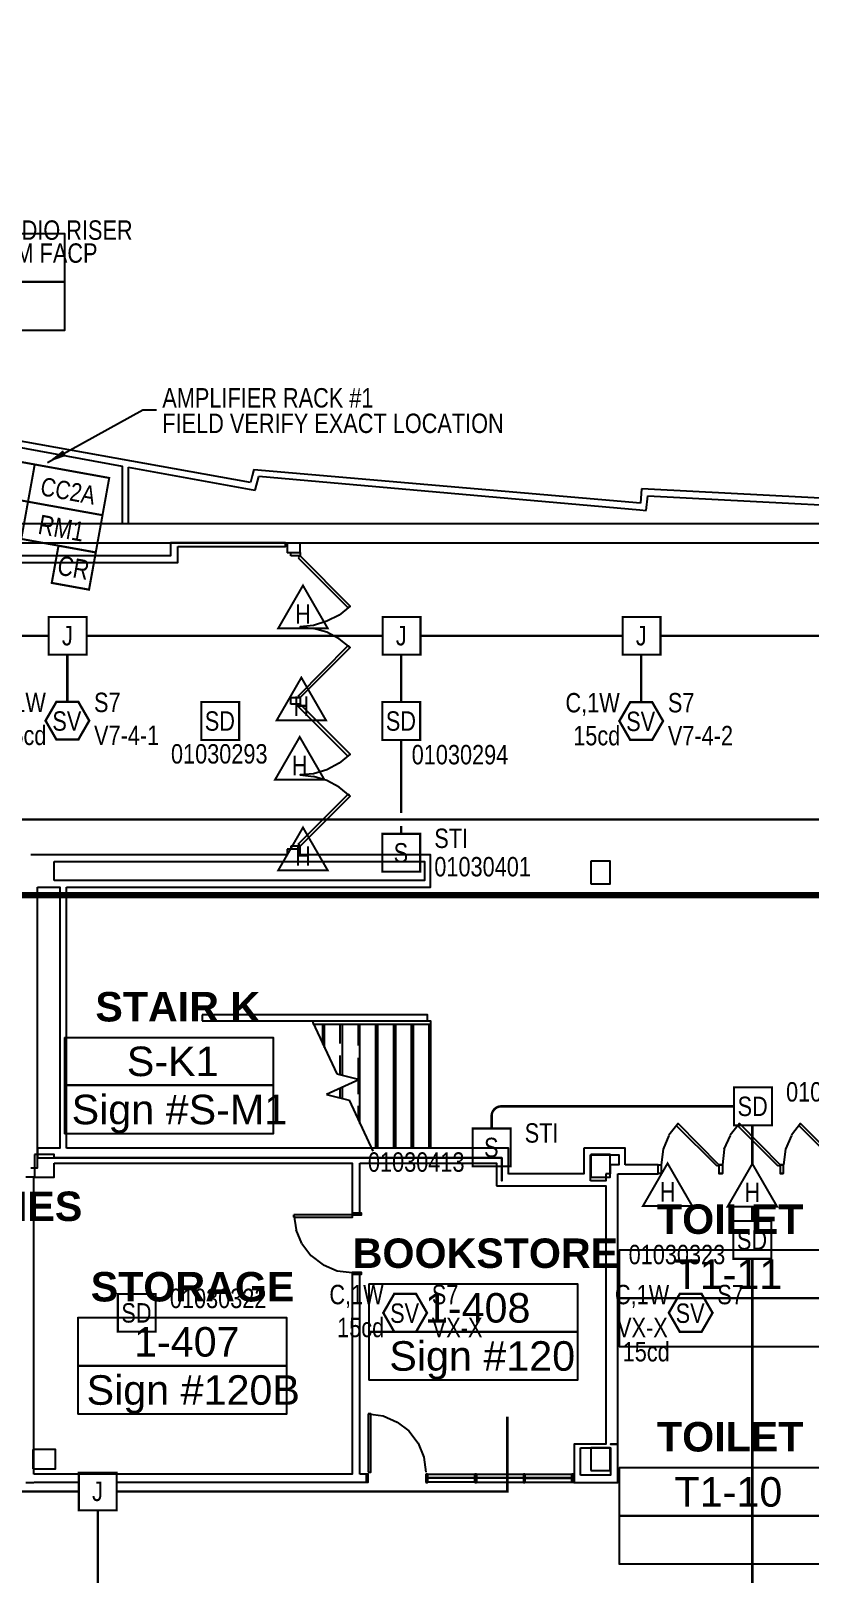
# Model space of a CAD drawing. Header units: inches. Extents: x 8199 to 15931, y 7617 to 15423.
# Drawn here: x 13561 to 14042, y 10409 to 11363 of the extents above; entities that cross this region are included whole.
import ezdxf
from ezdxf.enums import TextEntityAlignment as Align

# ---------------------------------------------------------------- set-up
doc = ezdxf.new("R2010")
doc.units = ezdxf.units.IN
doc.header["$LTSCALE"] = 0.25
doc.header["$MEASUREMENT"] = 0
for name, color, linetype in [('BACKGROUND', 8, 'Continuous'), ('CL-TEXT', 3, 'Continuous'), ('CONDUIT', 6, 'Continuous'), ('DOOR HOLDER', 1, 'Continuous'), ('JUNCTION BOX', 1, 'Continuous'), ('MONITOR MODULE', 1, 'Continuous'), ('PULL STATION', 1, 'Continuous'), ('RELAY MODULES', 1, 'Continuous'), ('SIGNAL MODULE', 1, 'Continuous'), ('SMOKE DETECTOR', 1, 'Continuous'), ('SPEAKER STROBE', 1, 'Continuous')]:
    doc.layers.add(name, color=color, linetype=linetype)
doc.styles.add('Arial', font='arial.ttf', dxfattribs={"width": 0.8})
doc.styles.add('PDF Arial', font='arial.ttf')
doc.styles.add('PDF Arial Bold', font='arialbd.ttf')
doc.dimstyles.get("Standard").update_dxf_attribs({"dimtxt": 0.18, "dimasz": 0.18, "dimexe": 0.18, "dimexo": 0.0625, "dimgap": 0.09, "dimtad": 0, "dimtih": 1, "dimtoh": 1, "dimdec": 4, "dimzin": 0, "dimdsep": 46, "dimtxsty": 'Standard', "dimcen": 0.09, "dimadec": 0, "dimazin": 0, "dimtfac": 1, "dimtdec": 4, "dimtofl": 0, "dimtmove": 0, "dimatfit": 3, "dimfxl": 1, "dimtolj": 1, "dimtzin": 0, "dimarcsym": 0})

# ---------------------------------------------------------------- blocks, each defined once
blk = doc.blocks.new('150X-AQN5')
at = {"layer": 'DOOR HOLDER', "const_width": 1.25}
blk.add_lwpolyline([(15.26, -8.81), (0, 17.63), (-15.26, -8.81)], close=True, dxfattribs=at)
at = {"layer": 'DOOR HOLDER', "style": 'Arial', "width": 0.8}
blk.add_text('H', height=12, dxfattribs=at).set_placement((0, 0), align=Align.MIDDLE)
blk.add_attdef('SUBSCRIPT', text='', height=12, dxfattribs=at).set_placement((11.35, 10.49), align=Align.MIDDLE_LEFT)
blk = doc.blocks.new('SIGA-278')
at = {"layer": 'PULL STATION', "const_width": 1.3}
blk.add_lwpolyline([(-11.5, -11.68), (-11.5, 11.7), (11.89, 11.7), (11.89, -11.68)], close=True, dxfattribs=at)
at = {"layer": 'PULL STATION', "style": 'Arial', "width": 0.8}
blk.add_text('S', height=12, dxfattribs=at).set_placement((0, 0), align=Align.MIDDLE)
for tag, p in [('ADDRESS', (20.64, 8.96)), ('ZONE', (20.64, -8.58))]:
    blk.add_attdef(tag, text='', height=12, dxfattribs=at).set_placement(p, align=Align.MIDDLE_LEFT)
blk.add_attdef('SUBSCRIPT', text='', height=12, dxfattribs=at).set_placement((-16.56, -9.02), align=Align.MIDDLE_RIGHT)
blk = doc.blocks.new('SIGA-CR')
at = {"layer": 'RELAY MODULES', "const_width": 1.3}
blk.add_lwpolyline([(-11.5, -11.68), (-11.5, 11.7), (11.89, 11.7), (11.89, -11.68)], close=True, dxfattribs=at)
at = {"layer": 'RELAY MODULES', "style": 'Arial', "width": 0.8}
blk.add_text('CR', height=12, dxfattribs=at).set_placement((0, 0), align=Align.MIDDLE)
for tag, p in [('ADDRESS', (20.64, 8.96)), ('ZONE', (20.64, -8.58))]:
    blk.add_attdef(tag, text='', height=12, dxfattribs=at).set_placement(p, align=Align.MIDDLE_LEFT)
blk.add_attdef('SUBSCRIPT', text='', height=12, dxfattribs=at).set_placement((-16.56, -9.02), align=Align.MIDDLE_RIGHT)
blk = doc.blocks.new('SIGA-RM1')
at = {"layer": 'MONITOR MODULE', "const_width": 1.25}
blk.add_lwpolyline([(-23.19, 12.37), (23.58, 12.37), (23.58, -11.01), (-23.19, -11.01)], close=True, dxfattribs=at)
at = {"layer": 'MONITOR MODULE', "style": 'Arial', "width": 0.8}
blk.add_text('RM1', height=12, dxfattribs=at).set_placement((0, 0), align=Align.MIDDLE)
blk = doc.blocks.new('SIGA-CC2A')
at = {"layer": 'SIGNAL MODULE', "const_width": 1.25}
blk.add_lwpolyline([(-23.38, 11.69), (23.38, 11.69), (23.38, -11.69), (-23.38, -11.69)], close=True, dxfattribs=at)
at = {"layer": 'SIGNAL MODULE', "style": 'Arial', "width": 0.8}
blk.add_text('CC2A', height=11.4, dxfattribs=at).set_placement((-0.2, -0.68), align=Align.MIDDLE)
blk.add_attdef('ADDRESS', text='', height=12, dxfattribs=at).set_placement((29.3, 9.49), align=Align.MIDDLE_LEFT)
blk = doc.blocks.new('GC-S7VM')
at = {"layer": 'SPEAKER STROBE', "const_width": 1.46}
blk.add_lwpolyline([(13.83, 0.21), (7.08, 11.9), (-6.42, 11.9), (-13.17, 0.21), (-6.42, -11.49), (7.08, -11.49)], close=True, dxfattribs=at)
at = {"layer": 'SPEAKER STROBE', "style": 'Arial', "width": 0.8}
blk.add_text('SV', height=12, dxfattribs=at).set_placement((0, 0), align=Align.MIDDLE)
for tag, p in [('C', (-12.95, 11.52)), ('CANDELA', (-12.62, -8.82)), ('1/2W', (-12.62, -29.16))]:
    blk.add_attdef(tag, text='', height=12, dxfattribs=at).set_placement(p, align=Align.MIDDLE_RIGHT)
for tag, p in [('Speaker_Circuit', (16.8, 11.52)), ('Visual_Circuit', (16.8, -8.82))]:
    blk.add_attdef(tag, text='', height=12, dxfattribs=at).set_placement(p, align=Align.MIDDLE_LEFT)
blk = doc.blocks.new('SIGA-PD')
at = {"layer": 'SMOKE DETECTOR', "const_width": 1.3}
blk.add_lwpolyline([(-11.5, -11.68), (-11.5, 11.7), (11.89, 11.7), (11.89, -11.68)], close=True, dxfattribs=at)
at = {"layer": 'SMOKE DETECTOR', "style": 'Arial', "width": 0.8}
blk.add_text('SD', height=12, dxfattribs=at).set_placement((0, 0), align=Align.MIDDLE)
for tag, p in [('ADDRESS', (20.64, 8.96)), ('ZONE', (20.64, -8.58))]:
    blk.add_attdef(tag, text='', height=12, dxfattribs=at).set_placement(p, align=Align.MIDDLE_LEFT)
blk.add_attdef('SUBSCRIPT', text='', height=12, dxfattribs=at).set_placement((-16.56, -9.02), align=Align.MIDDLE_RIGHT)
blk = doc.blocks.new('JUNCTION BOX')
at = {"const_width": 1.3}
blk.add_lwpolyline([(-11.5, -11.68), (-11.5, 11.7), (11.89, 11.7), (11.89, -11.68)], close=True, dxfattribs=at)
at = {"style": 'Arial', "width": 0.8}
blk.add_text('J', height=12, dxfattribs=at).set_placement((0, 0), align=Align.MIDDLE)
blk.add_attdef('SUBSCRIPT', text='', height=12, dxfattribs=at).set_placement((-16.56, -9.02), align=Align.MIDDLE_RIGHT)

msp = doc.modelspace()

# ---------------------------------------------------------------- linework, layer by layer
at = {"lineweight": 0, "const_width": 4}
msp.add_lwpolyline([(12922.58, 10828.67), (14790, 10828.67)], dxfattribs=at)
at = {"layer": 'BACKGROUND', "ltscale": 5.256624}
msp.add_lwpolyline([(14125.53, 11058.15), (14125.53, 12087.18), (14125.53, 11058.15), (13244.93, 11058.13)], dxfattribs=at)
at = {"layer": 'BACKGROUND'}
for points in [[(13452.66, 11237.48), (13581.67, 11237.48), (13581.67, 11207.55), (13452.66, 11207.55), (13581.67, 11207.55), (13581.67, 11177.58), (13452.66, 11177.58)], [(13696.69, 11083.61), (13510.95, 11117.07)], [(13514.11, 11112.61), (13617.35, 11093.8), (13617.35, 11058.14)], [(13621.16, 11093.17), (13695.71, 11079.46)], [(13621.19, 11058.15), (13621.19, 11093.17)], [(13698.62, 11091.61), (13697.67, 11087.78)], [(13937.54, 11070.89), (13698.62, 11091.57)], [(13697.63, 11087.77), (13696.68, 11083.63)], [(13699.54, 11078.83), (13701.78, 11087.43)], [(13701.79, 11087.47), (13937.23, 11066.74)], [(13695.73, 11079.48), (13699.55, 11078.85)], [(13938.16, 11079.79), (13937.54, 11070.87)], [(13942.32, 11079.47), (13938.19, 11079.8)], [(13941.06, 11066.44), (13942.01, 11075.33)], [(13941.98, 11075.32), (14139.49, 11065.13), (14139.49, 11058.12)], [(14139.49, 11074.05), (14139.49, 11069.27), (13942.28, 11079.47)], [(13937.18, 11066.74), (13941.02, 11066.41)], [(13647.31, 11046.35), (13647.31, 11044.13), (13647.31, 11038.39), (13264.05, 11038.39)], [(13651.78, 11044.1), (13718.35, 11044.1), (13718.35, 11046.35), (13647.31, 11046.35)], [(13647.32, 11034.24), (13651.78, 11034.24), (13651.78, 11044.12)], [(13719.28, 11046.32), (13719.28, 11040.26)], [(13719.31, 11040.31), (13727.28, 11040.31), (13727.28, 11046.33)], [(13264.05, 11034.25), (13647.31, 11034.25)], [(13721.52, 11038.36), (13721.52, 11040.29)], [(13727.28, 11040.31), (13727.28, 11038.4), (13721.53, 11038.4)], [(13725.98, 11037.09), (13756.88, 11006.19)], [(13727.28, 11038.4), (13726.01, 11037.1)], [(13756.9, 11006.2), (13758.18, 11007.16), (13727.27, 11038.39)], [(13758.18, 11007.16), (13751.48, 11001.73)], [(13735.54, 10995.37), (13727.24, 10994.42), (13735.54, 10993.47)], [(13743.85, 10997.92), (13735.57, 10995.38)], [(13751.48, 11001.74), (13743.83, 10997.91)], [(13743.85, 10991.24), (13735.57, 10993.47)], [(13751.48, 10987.08), (13743.83, 10991.22)], [(13758.18, 10981.67), (13751.48, 10987.09)], [(13725.98, 10951.72), (13756.88, 10982.94)], [(13756.9, 10982.94), (13758.18, 10981.67), (13727.27, 10950.76)], [(13721.52, 10946.6), (13721.52, 10948.54), (13721.52, 10950.76)], [(13721.53, 10950.78), (13727.28, 10950.78), (13727.28, 10948.56), (13727.28, 10946.62), (13721.53, 10946.62)], [(13727.28, 10950.78), (13726.01, 10951.73)], [(13727.28, 10946.62), (13726.01, 10945.35)], [(13756.9, 10914.46), (13758.18, 10915.73), (13727.27, 10946.64)], [(13725.98, 10945.34), (13756.88, 10914.43)], [(13751.48, 10910.31), (13743.83, 10906.17)], [(13758.18, 10915.73), (13751.48, 10910.31)], [(13735.54, 10903.6), (13727.24, 10902.97), (13735.54, 10902.01)], [(13743.85, 10906.16), (13735.57, 10903.62)], [(13743.85, 10899.48), (13735.57, 10902.02)], [(13751.48, 10895.34), (13743.83, 10899.48)], [(13725.98, 10860.28), (13756.88, 10891.18)], [(13756.9, 10891.2), (13758.18, 10889.93), (13727.27, 10859.02)], [(13758.18, 10889.93), (13751.48, 10895.35)], [(13719.28, 10857.09), (13719.28, 10853.59), (13560.94, 10853.59)], [(13727.28, 10853.61), (13727.28, 10857.11), (13719.31, 10857.11)], [(13721.52, 10859), (13721.52, 10857.09)], [(13727.28, 10857.11), (13727.28, 10859.02), (13721.53, 10859.02)], [(13727.28, 10859.02), (13726.01, 10860.3)], [(13804.05, 10833.53), (13807.87, 10833.53), (13807.87, 10849.46), (13807.87, 10853.6), (13727.29, 10853.6)], [(13575.28, 10837.67), (13575.28, 10849.44)], [(13575.29, 10849.45), (13804.03, 10849.45), (13804.03, 10837.66), (13575.29, 10837.66)], [(13906.94, 10835.76), (13918.74, 10835.76), (13918.74, 10849.78), (13906.94, 10849.78)], [(13906.96, 10849.78), (13906.96, 10835.76)], [(13560.96, 10660.22), (13565.11, 10660.22), (13565.11, 10833.54)], [(13565.11, 10833.52), (13578.81, 10833.52), (13578.81, 10672.33), (13565.11, 10672.33)], [(13582.93, 10833.52), (13804.03, 10833.52)], [(13582.97, 10672.34), (13582.97, 10833.53)], [(13666.73, 10754.84), (13666.73, 10751.01)], [(13666.74, 10751.01), (13805.95, 10751.01), (13805.95, 10754.84), (13666.74, 10754.84)], [(13735.21, 10750.05), (13749.87, 10718.19)], [(13735.22, 10751.02), (13807.87, 10751.02), (13807.87, 10748.79), (13735.54, 10748.79)], [(13735.22, 10750.05), (13735.54, 10748.78)], [(13735.23, 10751.01), (13735.23, 10750.06)], [(13735.23, 10750.06), (13735.23, 10750.06)], [(13741.3, 10736.69), (13741.3, 10748.8)], [(13742.24, 10734.45), (13742.24, 10748.78)], [(13752.1, 10736.99), (13752.1, 10748.78)], [(13753.4, 10717.57), (13753.4, 10748.79)], [(13763.27, 10735.72), (13763.27, 10748.78)], [(13764.25, 10687.63), (13764.25, 10748.81)], [(13775.06, 10748.79), (13775.06, 10672.33), (13771.22, 10672.33)], [(13786.22, 10748.79), (13786.22, 10672.33), (13775.07, 10672.33)], [(13797.02, 10748.78), (13797.02, 10672.32), (13786.17, 10672.32)], [(13807.87, 10750.06), (13807.87, 10672.33), (13797.04, 10672.33)], [(13581.67, 10740.82), (13581.67, 10711.19), (13581.67, 10681.24)], [(13581.69, 10740.83), (13710.72, 10740.83), (13710.72, 10711.2), (13581.69, 10711.2), (13710.72, 10711.2), (13710.72, 10681.25), (13581.69, 10681.25)], [(13752.1, 10717.55), (13752.1, 10729.66)], [(13763.27, 10715.02), (13763.27, 10728.08)], [(13749.87, 10718.19), (13763.89, 10714.69), (13743.49, 10705.45)], [(13752.1, 10703.22), (13752.1, 10709.27)], [(13753.4, 10702.92), (13753.4, 10709.92)], [(13763.27, 10705.78), (13763.27, 10714.38)], [(13743.55, 10705.47), (13757.56, 10701.97)], [(13757.56, 10701.96), (13772.2, 10670.42)], [(13763.27, 10689.85), (13763.27, 10698.45)], [(13955.04, 10680.28), (13951.52, 10671.68)], [(13959.52, 10686.35), (13960.81, 10687.63), (13955.08, 10680.3)], [(13985.01, 10661.18), (13959.51, 10686.34)], [(13960.77, 10687.61), (13985.94, 10662.12), (13985.94, 10656.71)], [(13992.95, 10680.28), (13989.11, 10671.68)], [(13997.42, 10686.35), (13998.71, 10687.62), (13992.99, 10680.3)], [(14022.6, 10661.18), (13997.43, 10686.35)], [(13998.72, 10687.63), (14023.9, 10662.15), (14023.9, 10656.73)], [(14030.86, 10680.28), (14027.04, 10671.68)], [(14035.35, 10686.35), (14036.31, 10687.63), (14030.89, 10680.3)], [(14060.51, 10661.18), (14035.33, 10686.34)], [(14036.32, 10687.63), (14061.81, 10662.15), (14061.81, 10656.73)], [(13565.11, 10672.33), (13565.11, 10666.27)], [(13855.96, 10656.39), (13855.96, 10666.26), (13855.96, 10672.32), (13582.93, 10672.32)], [(13902.49, 10672.33), (13902.49, 10656.4), (13855.98, 10656.4)], [(13906.64, 10672.33), (13902.5, 10672.33)], [(13927.99, 10662.14), (13927.99, 10668.19), (13927.99, 10672.33), (13906.64, 10672.33)], [(13951.56, 10671.7), (13950.28, 10662.14)], [(13989.16, 10671.7), (13988.2, 10662.14)], [(14027.07, 10671.69), (14025.81, 10662.14)], [(13575.28, 10666.26), (13575.28, 10668.49), (13563.17, 10668.49)], [(13563.17, 10654.48), (13575.28, 10654.48), (13575.28, 10663.07)], [(13563.18, 10668.49), (13563.18, 10654.48)], [(13565.15, 10666.29), (13851.86, 10666.29), (13851.86, 10656.41), (13851.86, 10652.27), (13851.86, 10663.1), (13851.86, 10666.29), (13575.34, 10666.29)], [(13575.3, 10663.07), (13759.42, 10663.07), (13759.42, 10632.17), (13759.42, 10631.22), (13723.44, 10631.22)], [(13759.46, 10632.2), (13764.25, 10632.2), (13764.25, 10663.11)], [(13764.21, 10663.08), (13848.64, 10663.08), (13848.64, 10649.06)], [(13906.64, 10652.26), (13906.64, 10668.19)], [(13906.64, 10668.18), (13924.14, 10668.18), (13924.14, 10662.13), (13918.71, 10662.13)], [(13906.94, 10654.49), (13918.74, 10654.49), (13918.74, 10668.51), (13906.94, 10668.51)], [(13906.96, 10668.51), (13906.96, 10654.49)], [(13918.74, 10662.14), (13918.74, 10656.4), (13916.19, 10656.4)], [(13923.53, 10656.41), (13948.4, 10656.41), (13948.4, 10662.15), (13928, 10662.15)], [(13948.36, 10662.13), (13950.26, 10662.13), (13950.26, 10656.71), (13948.36, 10656.71)], [(13985.94, 10662.12), (13984.98, 10661.16)], [(13988.17, 10662.12), (13985.92, 10662.12), (13988.17, 10662.12), (13988.17, 10656.71), (13985.92, 10656.71), (13988.17, 10656.71)], [(14023.9, 10662.15), (14022.64, 10661.19)], [(14025.77, 10662.13), (14023.84, 10662.13), (14025.77, 10662.13), (14025.77, 10656.71), (14023.84, 10656.71), (14025.77, 10656.71)], [(13562.87, 10470.98), (13562.87, 10654.48), (13557.77, 10654.48)], [(13916.2, 10656.4), (13916.2, 10652.26), (13906.66, 10652.26)], [(13919.07, 10465.89), (13923.52, 10465.89), (13923.52, 10489.46), (13919.07, 10489.46), (13923.52, 10489.46), (13923.52, 10656.4)], [(13848.69, 10649.08), (13851.86, 10649.08)], [(13851.85, 10649.08), (13916.2, 10649.08), (13916.2, 10489.46), (13896.46, 10489.46)], [(13759.44, 10631.24), (13765.19, 10631.24), (13765.19, 10632.19), (13759.44, 10632.19)], [(13723.44, 10629.63), (13723.44, 10631.23)], [(13759.42, 10631.22), (13759.42, 10629.62), (13723.44, 10629.62)], [(13723.47, 10631.24), (13724.74, 10622)], [(13724.72, 10621.99), (13728.22, 10613.38)], [(13728.26, 10613.4), (13733.98, 10606.07)], [(13733.98, 10606.06), (13741.61, 10600.33)], [(13924.46, 10609.56), (13924.46, 10579.61), (13924.46, 10549.66)], [(13924.47, 10609.57), (14053.5, 10609.57), (14053.5, 10579.62), (13924.47, 10579.62), (14053.5, 10579.62), (14053.5, 10549.67), (13924.47, 10549.67)], [(13750.17, 10596.49), (13759.42, 10595.54), (13759.42, 10594.58), (13759.42, 10470.97), (13562.85, 10470.97)], [(13741.63, 10600.34), (13750.23, 10596.52)], [(13759.44, 10594.6), (13765.19, 10594.6), (13765.19, 10595.55), (13759.44, 10595.55)], [(13764.25, 10471), (13764.25, 10594.61), (13759.46, 10594.61)], [(13769.64, 10588.53), (13898.65, 10588.53), (13898.65, 10558.9), (13769.64, 10558.9), (13898.65, 10558.9), (13898.65, 10528.95), (13769.64, 10528.95)], [(13769.65, 10588.55), (13769.65, 10558.92), (13769.65, 10528.97)], [(13589.93, 10567.82), (13718.97, 10567.82), (13718.97, 10537.88), (13589.93, 10537.88), (13718.97, 10537.88), (13718.97, 10507.93), (13589.93, 10507.93)], [(13589.98, 10567.84), (13589.98, 10537.9), (13589.98, 10507.95)], [(13769.3, 10472.25), (13770.9, 10472.25), (13770.9, 10508.25), (13769.3, 10508.25)], [(13769.34, 10508.27), (13769.34, 10472.27)], [(13769.34, 10508.27), (13778.59, 10507)], [(13778.57, 10506.98), (13787.15, 10503.16)], [(13787.16, 10503.15), (13794.48, 10497.73)], [(13794.49, 10497.75), (13800.24, 10490.1)], [(13800.22, 10490.09), (13803.72, 10481.49)], [(13896.47, 10489.47), (13896.47, 10487.25), (13896.47, 10465.9)], [(13562.25, 10486.28), (13562.25, 10474.17)], [(13562.26, 10474.17), (13576.27, 10474.17), (13576.27, 10486.28), (13562.26, 10486.28)], [(13803.73, 10481.5), (13805.02, 10472.27)], [(13900.57, 10470.34), (13900.57, 10487.23)], [(13900.58, 10487.23), (13919.06, 10487.23), (13919.06, 10470.35), (13900.58, 10470.35)], [(13906.94, 10473.22), (13918.74, 10473.22), (13918.74, 10487.23), (13906.94, 10487.23)], [(13906.96, 10487.23), (13906.96, 10473.22)], [(13768.36, 10465.88), (13768.36, 10470.98), (13768.36, 10465.88), (13614, 10465.88)], [(13768.36, 10470.98), (13764.2, 10470.98)], [(13768.38, 10465.9), (13769.34, 10465.9), (13769.34, 10470.99), (13768.38, 10470.99)], [(13804.99, 10465.88), (13805.95, 10465.88), (13805.95, 10470.98), (13805.95, 10465.88)], [(13805.95, 10470.98), (13804.99, 10470.98)], [(13805.02, 10470.99), (13805.02, 10465.89)], [(13805.98, 10471), (13835.29, 10471)], [(13835.26, 10465.89), (13836.23, 10465.89), (13836.23, 10470.98), (13836.23, 10465.89)], [(13836.23, 10470.98), (13835.26, 10470.98)], [(13836.21, 10470.97), (13865.2, 10470.97), (13865.2, 10465.88), (13836.21, 10465.88)], [(13865.2, 10470.97), (13865.2, 10465.88)], [(13865.25, 10465.89), (13866.19, 10465.89), (13866.19, 10470.99), (13866.19, 10465.89)], [(13866.19, 10470.99), (13865.25, 10470.99)], [(13866.17, 10470.98), (13895.17, 10470.98)], [(13895.2, 10465.9), (13896.47, 10465.9), (13896.47, 10471), (13895.2, 10471)], [(13924.46, 10475.12), (13924.46, 10445.17), (13924.46, 10415.22)], [(13924.47, 10475.12), (14053.5, 10475.12), (14053.5, 10445.18), (13924.47, 10445.18), (14053.5, 10445.18), (14053.5, 10415.23), (13924.47, 10415.23)], [(13557.77, 10465.88), (13562.87, 10465.88)], [(13590.61, 10465.88), (13562.89, 10465.88)], [(13805.95, 10468.75), (13805.95, 10468.43)], [(13835.29, 10468.77), (13805.98, 10468.77), (13835.29, 10468.77), (13835.29, 10468.45), (13805.98, 10468.45)], [(13835.29, 10465.9), (13805.98, 10465.9)], [(13865.2, 10468.75), (13836.21, 10468.75), (13865.2, 10468.75), (13865.2, 10468.43)], [(13866.17, 10468.44), (13895.17, 10468.44), (13895.17, 10468.76), (13866.17, 10468.76)], [(13895.17, 10465.89), (13866.17, 10465.89)], [(13866.19, 10468.76), (13866.19, 10468.44)], [(13896.43, 10465.88), (13900.57, 10465.88)], [(13900.58, 10465.89), (13919.06, 10465.89)]]:
    msp.add_lwpolyline(points, dxfattribs=at)
at = {"layer": 'BACKGROUND', "ltscale": 2.711691}
msp.add_lwpolyline([(14177.45, 11058.15), (13238.55, 11058.13)], dxfattribs=at)
at = {"layer": 'BACKGROUND', "ltscale": 2.381728}
msp.add_lwpolyline([(13238.55, 11046.34), (14177.45, 11046.36)], dxfattribs=at)
at = {"layer": 'BACKGROUND', "ltscale": 0.078346}
msp.add_lwpolyline([(13774.12, 10672.34), (13774.12, 10748.8)], dxfattribs=at)
at = {"layer": 'BACKGROUND', "ltscale": 0.078347}
msp.add_lwpolyline([(13785.23, 10672.32), (13785.23, 10748.78)], dxfattribs=at)
at = {"layer": 'BACKGROUND', "ltscale": 0.078325}
msp.add_lwpolyline([(13796.09, 10672.33), (13796.09, 10748.79)], dxfattribs=at)
at = {"layer": 'BACKGROUND', "ltscale": 0.078322}
msp.add_lwpolyline([(13806.94, 10672.34), (13806.94, 10748.8)], dxfattribs=at)
at = {"layer": 'BACKGROUND'}
for points in [[(13835.29, 10465.9), (13835.29, 10471)], [(13895.17, 10465.89), (13895.17, 10470.98)]]:
    msp.add_lwpolyline(points, close=True, dxfattribs=at)
at = {"layer": 'BACKGROUND', "ltscale": 0.151687}
msp.add_lwpolyline([(13836.23, 10468.75), (13895.17, 10468.76)], dxfattribs=at)
at = {"layer": 'CONDUIT', "lineweight": 0, "const_width": 1.5}
for points in [[(14797.74, 10662.2), (14797.74, 10869.5, 0.414214), (14791.74, 10875.5), (10668.01, 10875.5, -0.414214), (10662.01, 10881.5), (10662.01, 11165.11)], [(13845.59, 10684.5), (13845.59, 10692.21, -0.414214), (13851.59, 10698.21), (13995.34, 10698.21)]]:
    msp.add_lwpolyline(points, format="xyb", dxfattribs=at)
for points in [[(13418.16, 10988.89), (13572.01, 10988.89)], [(13595.39, 10988.89), (13778.24, 10988.89)], [(13801.63, 10988.89), (13926.49, 10988.89)], [(14220.62, 10988.89), (13949.88, 10988.89)], [(13583.5, 10948.17), (13583.5, 10977.21)], [(13789.74, 10947.96), (13789.74, 10977.21)], [(13937.99, 10947.96), (13937.99, 10977.21)], [(13789.74, 10879.5), (13789.74, 10924.58)], [(13789.74, 10866.55), (13789.74, 10871.5)], [(14006.64, 10662.74), (14006.64, 10686.52)], [(14006.64, 10627.36), (14006.64, 10636.3)], [(14006.64, 10365.77), (14006.64, 10603.97)], [(13614, 10460.24), (13855.3, 10460.24), (13855.3, 10506.51)], [(13415.46, 10460.24), (13590.61, 10460.24)], [(13602.31, 10370.33), (13602.31, 10448.55)]]:
    msp.add_lwpolyline(points, dxfattribs=at)
at = {"layer": 'MONITOR MODULE', "const_width": 1.25}
msp.add_lwpolyline([(13517.33, 11103.12), (13563.35, 11094.79), (13559.18, 11071.78), (13513.16, 11080.11)], close=True, dxfattribs=at)

# ---------------------------------------------------------------- block references
at = {"layer": 'CONDUIT', "lineweight": 0, "rotation": 349.7419309421088}
msp.add_blockref('SIGA-CC2A', (13584.27, 11079.12), dxfattribs=at)
at = {"layer": 'DOOR HOLDER'}
for p in [(13729.04, 11002.39), (13728.04, 10945.47), (13727.04, 10908.79), (13729.04, 10852.85), (13954.28, 10645.36), (14006.64, 10645.11)]:
    msp.add_blockref('150X-AQN5', p, dxfattribs=at)
at = {"layer": 'JUNCTION BOX'}
for p in [(13583.5, 10988.89), (13789.74, 10988.89), (13937.99, 10988.89), (13602.11, 10460.23)]:
    msp.add_blockref('JUNCTION BOX', p, dxfattribs=at)
at = {"layer": 'MONITOR MODULE', "rotation": 349.7419309421088}
msp.add_blockref('SIGA-RM1', (13579.8, 11055.48), dxfattribs=at)
at = {"layer": 'PULL STATION'}
for p, values in [((13789.54, 10854.85), {'ADDRESS': 'STI', 'ZONE': '01030401'}), ((13845.39, 10672.8), {'ADDRESS': 'STI', 'SUBSCRIPT': '01030413'})]:
    msp.add_blockref('SIGA-278', p, dxfattribs=at).add_auto_attribs(values)
at = {"layer": 'RELAY MODULES', "rotation": 349.7419309421088}
msp.add_blockref('SIGA-CR', (13587.26, 11031.05), dxfattribs=at)
at = {"layer": 'SMOKE DETECTOR'}
ref = msp.add_blockref('SIGA-PD', (13677.71, 10936.27), dxfattribs=at)
ref.add_attrib('ADDRESS', '01030293', dxfattribs={"height": 12, "style": 'Arial', "width": 0.8}).set_placement((13647.5, 10916), align=Align.MIDDLE_LEFT)
ref = msp.add_blockref('SIGA-PD', (13789.54, 10936.27), dxfattribs=at)
ref.add_attrib('ADDRESS', '01030294', dxfattribs={"height": 12, "style": 'Arial', "width": 0.8}).set_placement((13796.21, 10915.5), align=Align.MIDDLE_LEFT)
for p, values in [((14006.83, 10698.2), {'ADDRESS': '01030324'}), ((14006.44, 10615.66), {'SUBSCRIPT': '01030323'}), ((13626.18, 10570.6), {'ADDRESS': '01030322'})]:
    msp.add_blockref('SIGA-PD', p, dxfattribs=at).add_auto_attribs(values)
at = {"layer": 'SPEAKER STROBE'}
for p, values in [((13583.18, 10936.27), {'C': 'C,1W', 'Speaker_Circuit': 'S7', 'Visual_Circuit': 'V7-4-1', 'CANDELA': '15cd'}), ((13937.66, 10936.07), {'C': 'C,1W', 'Speaker_Circuit': 'S7', 'Visual_Circuit': 'V7-4-2', 'CANDELA': '15cd'}), ((13791.83, 10570.4), {'C': 'C,1W', 'Speaker_Circuit': 'S7', 'Visual_Circuit': 'VX-X', 'CANDELA': '15cd'})]:
    msp.add_blockref('GC-S7VM', p, dxfattribs=at).add_auto_attribs(values)
ref = msp.add_blockref('GC-S7VM', (13968.22, 10570.4), dxfattribs=at)
ref.add_attrib('C', 'C,1W', dxfattribs={"height": 12, "style": 'Arial', "width": 0.8}).set_placement((13955.27, 10581.91), align=Align.MIDDLE_RIGHT)
ref.add_attrib('Speaker_Circuit', 'S7', dxfattribs={"height": 12, "style": 'Arial', "width": 0.8}).set_placement((13985.02, 10581.91), align=Align.MIDDLE_LEFT)
ref.add_attrib('Visual_Circuit', 'VX-X', dxfattribs={"height": 12, "style": 'Arial', "width": 0.8}).set_placement((13923.07, 10561.57), align=Align.MIDDLE_LEFT)
ref.add_attrib('CANDELA', '15cd', dxfattribs={"height": 12, "style": 'Arial', "width": 0.8}).set_placement((13955.6, 10546.6), align=Align.MIDDLE_RIGHT)

# ---------------------------------------------------------------- texts
at = {"layer": 'BACKGROUND', "attachment_point": 7}
for s, insert, char_height, style in [('STAIR K', (13600.79, 10750.38), 18.216, 'PDF Arial Bold'), ('S-K1', (13620.23, 10716.62), 18.245, 'PDF Arial'), ('Sign #S-M1', (13586.14, 10681.62), 18.245, 'PDF Arial'), ('STUDENT ACTIVITIES', (13325.54, 10627.08), 18.2163, 'PDF Arial Bold'), ('TOILET', (13947.73, 10619.13), 18.216, 'PDF Arial Bold'), ('BOOKSTORE', (13759.77, 10598.09), 18.216, 'PDF Arial Bold'), ('T1-11', (13958.56, 10585.35), 18.245, 'PDF Arial'), ('STORAGE', (13597.93, 10577.38), 18.216, 'PDF Arial Bold'), ('1-408', (13804.37, 10564.33), 18.245, 'PDF Arial'), ('1-407', (13624.69, 10543.31), 18.245, 'PDF Arial'), ('Sign #120', (13782.39, 10529.34), 18.245, 'PDF Arial'), ('Sign #120B', (13595.38, 10508.31), 18.245, 'PDF Arial'), ('TOILET', (13947.73, 10484.69), 18.216, 'PDF Arial Bold'), ('T1-10', (13958.56, 10450.6), 18.245, 'PDF Arial')]:
    msp.add_mtext(s, dxfattribs=dict(at, insert=insert, char_height=char_height, style=style))
at = {"layer": 'CL-TEXT', "style": 'Arial', "width": 0.8}
for s, p in [('LOW-LEVEL AUDIO RISER', (13539.98, 11239.59)), ('FEED FROM FACP', (13542.9, 11225.39))]:
    msp.add_text(s, height=12, dxfattribs=at).set_placement(p, align=Align.MIDDLE_CENTER)
for s, p in [('AMPLIFIER RACK #1', (13642.17, 11135.97)), ('FIELD VERIFY EXACT LOCATION', (13642.17, 11120.22))]:
    msp.add_text(s, height=12, dxfattribs=at).set_placement(p, align=Align.MIDDLE_LEFT)

# ---------------------------------------------------------------- leaders
at = {"layer": 'CL-TEXT', "annotation_type": 0, "has_hookline": 1, "hookline_direction": 1, "horizontal_direction": (-1, 0, 0)}
msp.add_leader([(13571.23, 11096.06), (13630.18, 11128.45), (13638.46, 11128.45)], dimstyle='Standard', override={"dimasz": 12}, dxfattribs=at)

doc.saveas('drawing.dxf')
